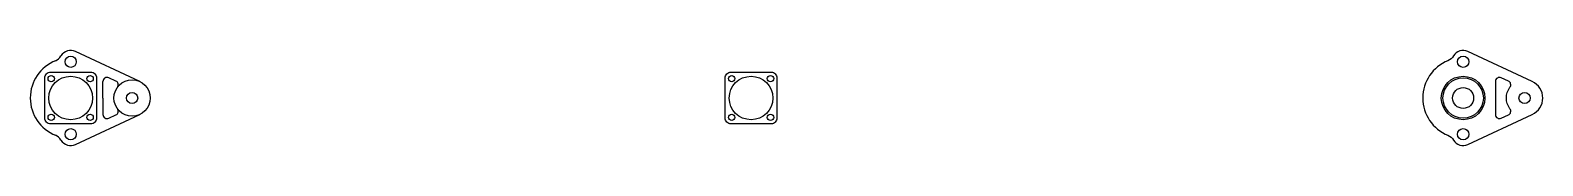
# Model space of a CAD drawing. Header units: millimetres. Extents: x 2200 to 3386, y 1692 to 3461.
# Drawn here: x 2200 to 3135, y 1692 to 1751 of the extents above.
import ezdxf

# ---------------------------------------------------------------- set-up
doc = ezdxf.new("R2010")
doc.units = ezdxf.units.MM

msp = doc.modelspace()

# ---------------------------------------------------------------- linework, layer by layer
for p, q in [((2267.59, 1731.31), (2227.79, 1749.96)), ((2244.82, 1721.12), (2244.82, 1731.42)), ((2252.84, 1731.59), (2248.38, 1733.68)), ((2244.82, 1721.12), (2244.82, 1710.82)), ((2227.79, 1692.28), (2267.59, 1710.93)), ((2248.38, 1708.56), (2252.84, 1710.65))]:
    msp.add_line(p, q)
for points in [[(3080.23, 1695.05, 0.385848), (3089.22, 1692.28), (3129.02, 1710.93, 0.635753), (3129.02, 1731.31), (3089.22, 1749.96, 0.385848), (3080.23, 1747.2, -0.163728), (3076.85, 1744.28, 0.673305), (3076.85, 1697.96, -0.163728)], [(2240.82, 1733.62), (2240.82, 1708.62, -0.414214), (2237.32, 1705.12), (2212.32, 1705.12, -0.414214), (2208.82, 1708.62), (2208.82, 1733.62, -0.414214), (2212.32, 1737.12), (2224.82, 1737.12), (2237.32, 1737.12, -0.414214)], [(2661.74, 1733.62), (2661.74, 1708.62, -0.414214), (2658.24, 1705.12), (2633.24, 1705.12, -0.414214), (2629.74, 1708.62), (2629.74, 1733.62, -0.414214), (2633.24, 1737.12), (2645.74, 1737.12), (2658.24, 1737.12, -0.414214)], [(3109.81, 1708.56), (3114.28, 1710.65, 0.474498), (3115.22, 1714.41, -0.331148), (3115.22, 1727.84, 0.474498), (3114.28, 1731.59), (3109.81, 1733.68, 0.549229), (3106.25, 1731.42), (3106.25, 1721.12), (3106.25, 1710.82, 0.549229)]]:
    msp.add_lwpolyline(points, format="xyb", close=True)
for centre, radius in [((2224.82, 1743.62), 3.5), ((3086.25, 1743.62), 3.5), ((2212.82, 1733.12), 2), ((2224.82, 1721.12), 13.5), ((2236.82, 1733.12), 2), ((2262.82, 1721.12), 11.25), ((2633.74, 1733.12), 2), ((2645.74, 1721.12), 13.5), ((2657.74, 1733.12), 2), ((3086.25, 1721.12, 40), 13.5), ((3086.25, 1721.12, 37.5), 13.5), ((3086.25, 1721.12), 12.5), ((3086.25, 1721.12, 3.5), 12.5), ((2262.82, 1721.12), 3.5), ((3086.25, 1721.12, 24), 6.5), ((3086.25, 1721.12, 7), 6.5), ((3124.25, 1721.12), 3.5), ((2212.82, 1709.12), 2), ((2236.82, 1709.12), 2), ((2633.74, 1709.12), 2), ((2657.74, 1709.12), 2), ((2224.82, 1698.62), 3.5), ((3086.25, 1698.62), 3.5)]:
    msp.add_circle(centre, radius)
for centre, radius, start, end in [((2224.82, 1743.62), 7, 64.89254, 149.28858), ((2224.82, 1721.12), 25, 112.09484, 247.90516), ((2212.78, 1750.77), 7, 292.09484, 329.28858), ((2247.32, 1731.42), 2.5, 64.89254, 180), ((2251.78, 1729.33), 2.5, 323.35559, 64.89254), ((2251.78, 1712.91), 2.5, 295.10746, 36.64441), ((2247.32, 1710.82), 2.5, 180, 295.10746), ((2212.78, 1691.47), 7, 30.71142, 67.90516), ((2224.82, 1698.62), 7, 210.71142, 295.10746)]:
    msp.add_arc(centre, radius, start, end)

doc.saveas('drawing.dxf')
